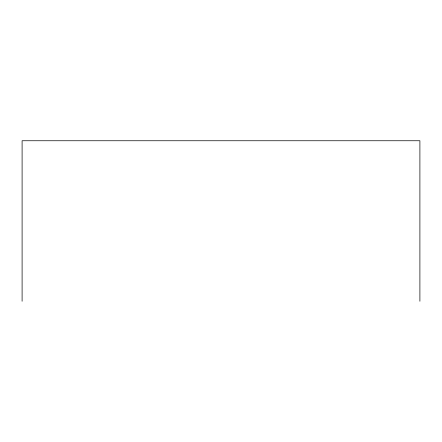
<?xml version="1.0" encoding="UTF-8"?>
<svg xmlns="http://www.w3.org/2000/svg" width="442" height="442" viewBox="0 0 442 442"><rect width="100%" height="100%" fill="white"/><g stroke="black" fill="none" stroke-linecap="round" stroke-linejoin="round"><path stroke-width="0.66" d="M419.9 301.251L419.9 140.749L22.1 140.749L22.1 301.251"/></g></svg>
